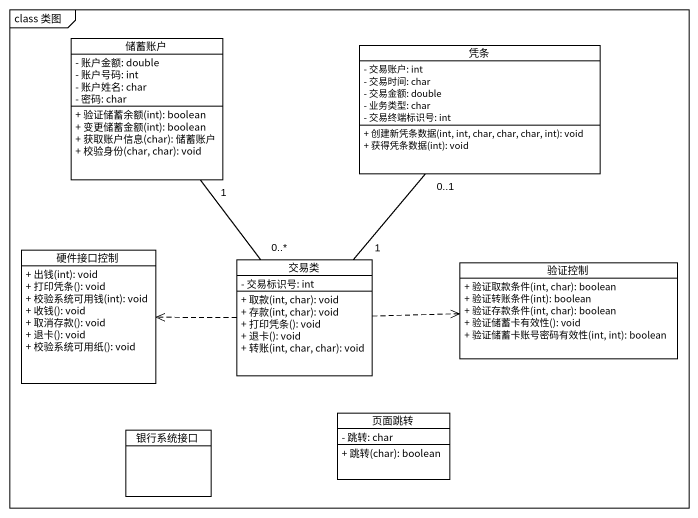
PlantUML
@startuml
mainframe class 类图
hide circle
hide empty members
skinparam classAttributeIconSize 0
class 储蓄账户 {
  - 账户金额: double
  - 账户号码: int
  - 账户姓名: char
  - 密码: char
  + 验证储蓄余额(int): boolean
  + 变更储蓄金额(int): boolean
  + 获取账户信息(char): 储蓄账户
  + 校验身份(char, char): void
}
class 凭条 {
  - 交易账户: int
  - 交易时间: char
  - 交易金额: double
  - 业务类型: char
  - 交易终端标识号: int
  + 创建新凭条数据(int, int, char, char, char, int): void
  + 获得凭条数据(int): void
}
class 硬件接口控制 {
  + 出钱(int): void
  + 打印凭条(): void
  + 校验系统可用钱(int): void
  + 收钱(): void
  + 取消存款(): void
  + 退卡(): void
  + 校验系统可用纸(): void
}
class 交易类 {
  - 交易标识号: int
  + 取款(int, char): void
  + 存款(int, char): void
  + 打印凭条(): void
  + 退卡(): void
  + 转账(int, char, char): void
}
class 验证控制 {
  + 验证取款条件(int, char): boolean
  + 验证转账条件(int): boolean
  + 验证存款条件(int, char): boolean
  + 验证储蓄卡有效性(): void
  + 验证储蓄卡账号密码有效性(int, int): boolean
}
class 页面跳转 {
  - 跳转: char
  + 跳转(char): boolean
}
class 银行系统接口
交易类 "0..*" -up- "1" 储蓄账户
交易类 "1" -up- "0..1" 凭条
交易类 .left.> 硬件接口控制
交易类 .right.> 验证控制
@enduml
